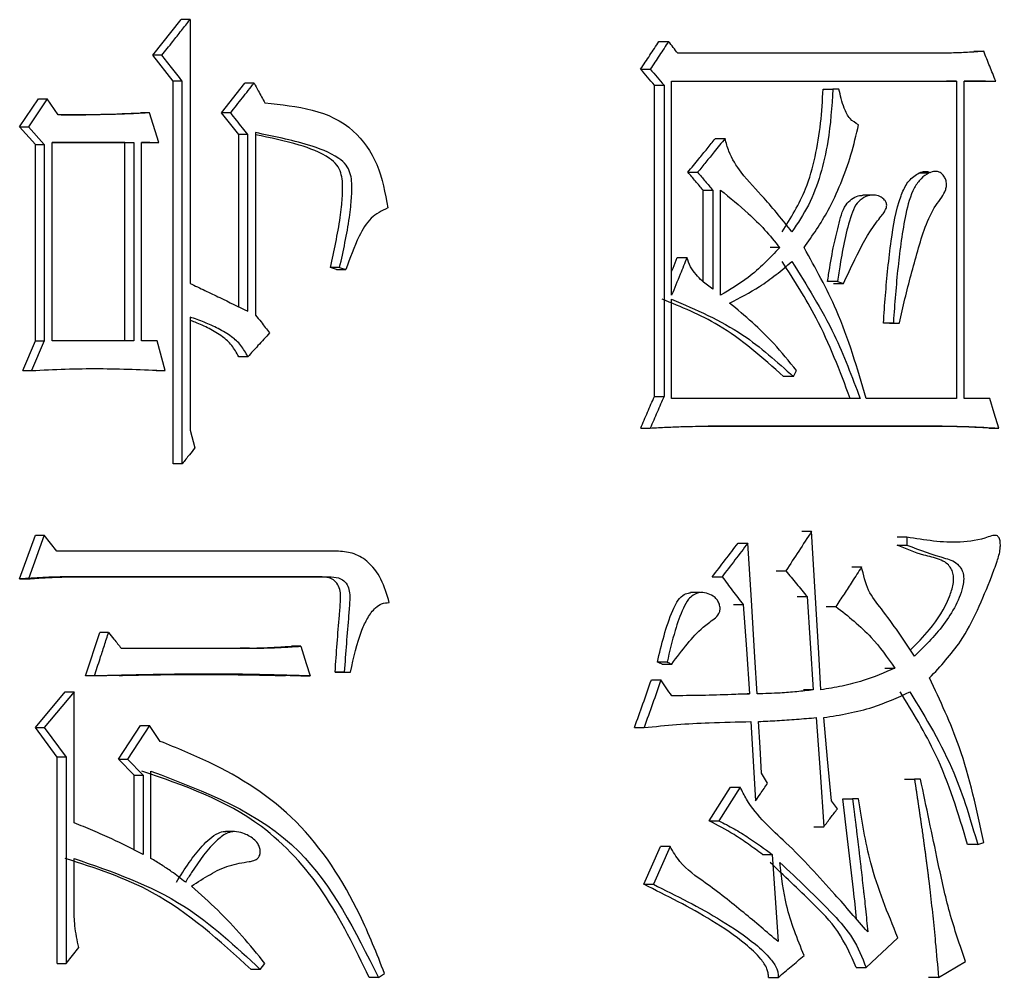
# Model space of a CAD drawing. Header units: millimetres. Extents: x 2451 to 4400, y 944 to 2322.
# Drawn here: x 3308.23 to 3313.58, y 1149.15 to 1154.37 of the extents above; entities that cross this region are included whole.
import ezdxf

# ---------------------------------------------------------------- set-up
doc = ezdxf.new("R2010")
doc.units = ezdxf.units.MM

msp = doc.modelspace()

# ---------------------------------------------------------------- linework, layer by layer
at = {"color": 7, "linetype": 'Continuous', "lineweight": 25}
for p, q in [((3308.9549, 1154.1769), (3309.1082, 1154.3716)), ((3309.1574, 1154.3716), (3309.1082, 1154.3716)), ((3309.1574, 1154.3716), (3309.1574, 1152.9329)), ((3311.7146, 1154.2527), (3311.7672, 1154.2527)), ((3309.0038, 1154.1769), (3308.9549, 1154.1769)), ((3309.0657, 1154.0363), (3308.9549, 1154.1769)), ((3313.1903, 1154.1878), (3311.8171, 1154.1878)), ((3313.4309, 1154.1986), (3313.4856, 1154.1986)), ((3311.6147, 1154.1012), (3311.6672, 1154.1012)), ((3309.1148, 1154.0363), (3309.0657, 1154.0363)), ((3309.0657, 1151.9486), (3309.0657, 1154.0363)), ((3309.1148, 1151.9486), (3309.1148, 1154.0363)), ((3309.3294, 1153.8632), (3309.4569, 1154.0255)), ((3309.5065, 1154.0255), (3309.4569, 1154.0255)), ((3311.6897, 1154.0147), (3311.7422, 1154.0147)), ((3311.6897, 1152.3164), (3311.6897, 1154.0147)), ((3311.7422, 1154.0147), (3311.7422, 1152.3164)), ((3311.7838, 1154.0363), (3313.338, 1154.0363)), ((3311.7838, 1152.8681), (3311.7838, 1154.0363)), ((3313.338, 1154.0363), (3313.2835, 1154.0363)), ((3313.338, 1154.0363), (3313.338, 1152.3056)), ((3313.379, 1154.0363), (3313.5511, 1154.0363)), ((3313.379, 1152.3056), (3313.379, 1154.0363)), ((3313.4962, 1154.0363), (3313.379, 1154.0363)), ((3313.4963, 1154.0363), (3313.5511, 1154.0363)), ((3312.6094, 1153.9931), (3312.663, 1153.9931)), ((3312.6961, 1153.9931), (3312.663, 1153.9931)), ((3308.2279, 1153.7875), (3308.3308, 1153.9389)), ((3308.3789, 1153.9389), (3308.2759, 1153.7875)), ((3308.3308, 1153.9389), (3308.3789, 1153.9389)), ((3308.439, 1153.8524), (3308.3789, 1153.9389)), ((3308.9355, 1153.8632), (3308.8866, 1153.8632)), ((3308.9867, 1153.701), (3308.9355, 1153.8632)), ((3309.3789, 1153.8632), (3309.3294, 1153.8632)), ((3309.4229, 1153.7442), (3309.3294, 1153.8632)), ((3308.2279, 1153.7875), (3308.2759, 1153.7875)), ((3308.3137, 1153.6901), (3308.2279, 1153.7875)), ((3308.2759, 1153.7875), (3308.3618, 1153.6901)), ((3309.4725, 1153.7442), (3309.4229, 1153.7442)), ((3309.4229, 1152.8053), (3309.4229, 1153.7442)), ((3309.4725, 1152.7815), (3309.4725, 1153.7442)), ((3309.515, 1153.755), (3309.515, 1152.7599)), ((3308.3137, 1153.6901), (3308.3618, 1153.6901)), ((3308.3137, 1152.6192), (3308.3137, 1153.6901)), ((3308.3618, 1153.6901), (3308.3618, 1152.6192)), ((3308.4047, 1152.6192), (3308.4047, 1153.701)), ((3308.4047, 1153.701), (3308.85, 1153.701)), ((3308.8013, 1153.701), (3308.4047, 1153.701)), ((3308.8013, 1153.701), (3308.85, 1153.701)), ((3308.8013, 1152.6192), (3308.8013, 1153.701)), ((3308.85, 1153.701), (3308.85, 1152.6192)), ((3308.8928, 1152.6192), (3308.8928, 1153.701)), ((3308.8928, 1153.701), (3308.9867, 1153.701)), ((3308.9378, 1153.701), (3308.8928, 1153.701)), ((3308.9378, 1153.701), (3308.9867, 1153.701)), ((3312.0223, 1153.7229), (3312.0752, 1153.7229)), ((3311.8726, 1153.5387), (3311.9253, 1153.5387)), ((3313.1865, 1153.5339), (3313.1318, 1153.5339)), ((3311.9556, 1152.9421), (3311.9556, 1153.4414)), ((3312.0085, 1153.4414), (3312.0085, 1152.9005)), ((3312.05, 1152.8681), (3312.05, 1153.4414)), ((3312.8807, 1153.4146), (3312.8264, 1153.4146)), ((3309.9731, 1153.0195), (3309.9229, 1153.0195)), ((3309.9567, 1153.0087), (3309.9229, 1153.0195)), ((3309.9567, 1153.0087), (3310.007, 1153.0087)), ((3309.9731, 1153.0195), (3310.007, 1153.0087)), ((3312.6877, 1152.9438), (3312.634, 1152.9438)), ((3312.6878, 1152.9438), (3312.7208, 1152.933)), ((3311.7838, 1152.3056), (3311.7838, 1152.8465)), ((3309.1574, 1152.749), (3309.1574, 1152.1325)), ((3312.9929, 1152.7166), (3312.9388, 1152.7166)), ((3312.9713, 1152.7166), (3313.0255, 1152.7166)), ((3312.9929, 1152.7166), (3313.0256, 1152.7166)), ((3308.2451, 1152.457), (3308.3137, 1152.6192)), ((3308.3618, 1152.6192), (3308.2931, 1152.457)), ((3308.3137, 1152.6192), (3308.3618, 1152.6192)), ((3308.85, 1152.6192), (3308.4047, 1152.6192)), ((3308.9782, 1152.6192), (3308.8928, 1152.6192)), ((3309.0209, 1152.457), (3308.9782, 1152.6192)), ((3309.4725, 1152.5327), (3309.4229, 1152.5327)), ((3308.2451, 1152.457), (3308.2931, 1152.457)), ((3308.9719, 1152.457), (3309.0209, 1152.457)), ((3312.4481, 1152.4245), (3312.4646, 1152.457)), ((3312.4481, 1152.4245), (3312.3946, 1152.4245)), ((3311.6897, 1152.3164), (3311.7422, 1152.3164)), ((3312.8115, 1152.3056), (3311.7838, 1152.3056)), ((3313.338, 1152.3056), (3312.8445, 1152.3056)), ((3313.5183, 1152.3056), (3313.379, 1152.3056)), ((3311.6148, 1152.1433), (3311.6672, 1152.1433)), ((3311.9835, 1152.1541), (3313.2313, 1152.1541)), ((3313.1769, 1152.1541), (3311.9835, 1152.1541)), ((3313.1769, 1152.1541), (3313.2313, 1152.1541)), ((3313.5127, 1152.1433), (3313.5675, 1152.1433)), ((3309.1574, 1152.1325), (3309.183, 1152.0351)), ((3309.1148, 1151.9486), (3309.0657, 1151.9486)), ((3308.2279, 1151.3211), (3308.3137, 1151.5591)), ((3308.3618, 1151.5591), (3308.2759, 1151.3212)), ((3308.3137, 1151.5591), (3308.3618, 1151.5591)), ((3308.4304, 1151.4726), (3308.3618, 1151.5591)), ((3312.4938, 1151.5808), (3312.5473, 1151.5808)), ((3313.0669, 1151.5483), (3313.0128, 1151.5483)), ((3313.0669, 1151.5483), (3313.0669, 1151.5052)), ((3312.1464, 1151.5159), (3312.1995, 1151.5159)), ((3313.0127, 1151.5054), (3313.0669, 1151.5054)), ((3309.9562, 1151.4726), (3308.4304, 1151.4726)), ((3312.766, 1151.3862), (3312.8199, 1151.3862)), ((3308.639, 1151.332), (3308.6875, 1151.332)), ((3309.8637, 1151.332), (3308.639, 1151.332)), ((3308.6875, 1151.332), (3309.9139, 1151.332)), ((3309.8637, 1151.332), (3309.9139, 1151.332)), ((3312.0054, 1151.332), (3312.0584, 1151.332)), ((3312.3533, 1151.3644), (3312.4067, 1151.3645)), ((3308.2279, 1151.3211), (3308.2759, 1151.3212)), ((3311.9399, 1151.2457), (3311.8868, 1151.2457)), ((3312.469, 1151.2238), (3312.5225, 1151.2238)), ((3312.1215, 1151.1806), (3312.1746, 1151.1806)), ((3312.6258, 1151.1697), (3312.6795, 1151.1697)), ((3308.5877, 1150.7911), (3308.6646, 1151.0291)), ((3308.7132, 1151.0291), (3308.6646, 1151.0291)), ((3308.7816, 1150.9425), (3309.481, 1150.9426)), ((3309.481, 1150.9426), (3309.4314, 1150.9426)), ((3309.7613, 1150.9534), (3309.7113, 1150.9534)), ((3311.7588, 1150.8669), (3311.7063, 1150.8669)), ((3311.7313, 1150.856), (3311.7839, 1150.856)), ((3309.9986, 1150.8127), (3309.9483, 1150.8127)), ((3309.9821, 1150.8127), (3310.0324, 1150.8127)), ((3309.9986, 1150.8127), (3310.0324, 1150.8127)), ((3312.947, 1150.8344), (3313.0011, 1150.8344)), ((3308.6362, 1150.7911), (3308.5877, 1150.7911)), ((3309.7621, 1150.7911), (3309.8121, 1150.7911)), ((3311.673, 1150.7695), (3311.7255, 1150.7695)), ((3308.3137, 1150.5099), (3308.4764, 1150.7046)), ((3308.5248, 1150.7046), (3308.3618, 1150.5099)), ((3308.4764, 1150.7046), (3308.5248, 1150.7046)), ((3308.5248, 1149.9906), (3308.5248, 1150.7046)), ((3312.1547, 1150.6938), (3312.2078, 1150.6938)), ((3312.5556, 1150.7154), (3312.5021, 1150.7154)), ((3308.3137, 1150.5099), (3308.3618, 1150.5099)), ((3308.4336, 1150.3476), (3308.3137, 1150.5099)), ((3308.3618, 1150.5099), (3308.4819, 1150.3476)), ((3308.7672, 1150.3368), (3308.8867, 1150.5207)), ((3308.9355, 1150.5207), (3308.8159, 1150.3368)), ((3308.8867, 1150.5207), (3308.9355, 1150.5207)), ((3311.5814, 1150.5099), (3311.6338, 1150.5099)), ((3308.4819, 1150.3476), (3308.4336, 1150.3476)), ((3308.4336, 1149.2226), (3308.4336, 1150.3476)), ((3308.4819, 1150.3476), (3308.4819, 1149.2226)), ((3308.7672, 1150.3368), (3308.8159, 1150.3368)), ((3308.8525, 1150.2502), (3308.7672, 1150.3368)), ((3308.8159, 1150.3368), (3308.9013, 1150.2502)), ((3308.9441, 1149.7959), (3308.9441, 1150.2719)), ((3308.8525, 1149.8417), (3308.8525, 1150.2502)), ((3308.9013, 1150.2502), (3308.9013, 1149.8175)), ((3313.0538, 1150.2286), (3313.1081, 1150.2286)), ((3313.1409, 1150.2286), (3313.1081, 1150.2286)), ((3311.9888, 1150.0015), (3312.1047, 1150.1849)), ((3312.1577, 1150.1849), (3312.0417, 1150.0015)), ((3312.1047, 1150.1849), (3312.1577, 1150.1849)), ((3312.6878, 1150.0664), (3312.6548, 1150.1096)), ((3312.7166, 1150.1205), (3312.7704, 1150.1205)), ((3312.8034, 1150.1205), (3312.7704, 1150.1205)), ((3311.9888, 1150.0015), (3312.0417, 1150.0015)), ((3309.3997, 1149.942), (3309.3507, 1149.942)), ((3309.4005, 1149.942), (3309.3997, 1149.942)), ((3312.5599, 1149.969), (3312.6135, 1149.969)), ((3311.6314, 1149.6553), (3311.7228, 1149.8604)), ((3311.7753, 1149.8604), (3311.6839, 1149.6553)), ((3311.7753, 1149.8604), (3311.7228, 1149.8604)), ((3313.4527, 1149.8716), (3313.398, 1149.8716)), ((3313.4527, 1149.8716), (3313.4855, 1149.8825)), ((3308.5248, 1149.5255), (3308.5248, 1149.7958)), ((3312.2789, 1149.8176), (3312.3322, 1149.8176)), ((3312.3322, 1149.8176), (3312.3653, 1149.3418)), ((3311.6314, 1149.6553), (3311.6839, 1149.6553)), ((3312.8446, 1149.201), (3313.0176, 1149.3633)), ((3308.4819, 1149.2226), (3308.5505, 1149.3091)), ((3308.4336, 1149.2226), (3308.4819, 1149.2226)), ((3309.5405, 1149.1901), (3309.566, 1149.2226)), ((3313.2395, 1149.1469), (3313.3866, 1149.2331)), ((3309.5405, 1149.1901), (3309.4908, 1149.1901)), ((3310.1846, 1149.1469), (3310.1341, 1149.1469)), ((3310.1846, 1149.1469), (3310.2184, 1149.1685)), ((3312.312, 1149.1469), (3312.3653, 1149.1469)), ((3313.2395, 1149.1469), (3313.1851, 1149.1469))]:
    msp.add_line(p, q, dxfattribs=at)
at = {"color": 7, "linetype": 'Continuous', "lineweight": 25, "flags": 128}
for points in [[(3313.1903, 1154.1878), (3313.163, 1154.1878), (3313.1359, 1154.1878)], [(3311.9556, 1153.4414), (3311.9821, 1153.4414), (3312.0085, 1153.4414)], [(3312.3735, 1153.1277), (3312.3589, 1153.1277), (3312.3442, 1153.1277), (3312.3202, 1153.1277)], [(3311.7838, 1152.998), (3311.7913, 1153.0164), (3311.8144, 1153.0736)], [(3311.8144, 1153.0736), (3311.8408, 1153.0736), (3311.8671, 1153.0736)], [(3312.667, 1152.933), (3312.6892, 1152.933), (3312.705, 1152.933), (3312.7208, 1152.933)], [(3313.5675, 1152.1433), (3313.5429, 1152.2244), (3313.5183, 1152.3056)], [(3312.5969, 1150.7154), (3312.5855, 1150.915), (3312.5664, 1151.2479), (3312.5473, 1151.5808)], [(3312.2493, 1150.6938), (3312.2372, 1150.8933), (3312.2183, 1151.2046), (3312.1995, 1151.5159)], [(3312.5225, 1151.2238), (3312.5391, 1150.9696), (3312.5556, 1150.7154)], [(3312.1746, 1151.1806), (3312.1912, 1150.9372), (3312.2078, 1150.6938)], [(3309.7613, 1150.9534), (3309.776, 1150.9064), (3309.7908, 1150.8593), (3309.8121, 1150.7911)], [(3312.2161, 1150.5423), (3312.2285, 1150.326), (3312.241, 1150.1096)], [(3312.2741, 1150.2611), (3312.2658, 1150.4017), (3312.2576, 1150.5423)], [(3312.5722, 1150.564), (3312.5928, 1150.2665), (3312.6135, 1149.969)], [(3312.6548, 1150.1096), (3312.6341, 1150.3368), (3312.6135, 1150.564)], [(3312.3073, 1150.207), (3312.2907, 1150.234), (3312.2741, 1150.2611)], [(3308.8525, 1150.2502), (3308.8769, 1150.2502), (3308.9013, 1150.2502)], [(3312.7907, 1149.201), (3312.8043, 1149.201), (3312.8179, 1149.201), (3312.8446, 1149.201)]]:
    msp.add_lwpolyline(points, dxfattribs=at)
at = {"color": 7, "linetype": 'Continuous', "lineweight": 25}
for points, knots in [([(3309.0038, 1154.1769), (3309.0235, 1154.2019), (3309.059, 1154.2468), (3309.1102, 1154.3117), (3309.1417, 1154.3517), (3309.1574, 1154.3716)], [0, 0, 0, 0, 0.384573, 0.692287, 1, 1, 1, 1]), ([(3311.6147, 1154.1012), (3311.6314, 1154.1265), (3311.6647, 1154.1769), (3311.698, 1154.2274), (3311.7146, 1154.2527)], [0, 0, 0, 0, 0.5, 1, 1, 1, 1]), ([(3311.7672, 1154.2527), (3311.7505, 1154.2274), (3311.7172, 1154.1769), (3311.6838, 1154.1265), (3311.6672, 1154.1012)], [0, 0, 0, 0, 0.499999, 1, 1, 1, 1]), ([(3311.8171, 1154.1878), (3311.8088, 1154.1986), (3311.7922, 1154.2202), (3311.7755, 1154.2418), (3311.7672, 1154.2527)], [0, 0, 0, 0, 0.499999, 1, 1, 1, 1]), ([(3309.1148, 1154.0363), (3309.1049, 1154.0488), (3309.0852, 1154.0737), (3309.0483, 1154.1206), (3309.0211, 1154.155), (3309.0038, 1154.1769)], [0, 0, 0, 0, 0.2662451, 0.5324905, 1, 1, 1, 1]), ([(3313.4856, 1154.1986), (3313.4564, 1154.1964), (3313.398, 1154.1921), (3313.2996, 1154.1887), (3313.2303, 1154.1881), (3313.1903, 1154.1878)], [0, 0, 0, 0, 0.297192, 0.594407, 1, 1, 1, 1]), ([(3313.5511, 1154.0363), (3313.5402, 1154.0634), (3313.5183, 1154.1175), (3313.4965, 1154.1715), (3313.4856, 1154.1986)], [0, 0, 0, 0, 0.499999, 1, 1, 1, 1]), ([(3311.6897, 1154.0147), (3311.6772, 1154.0291), (3311.6522, 1154.058), (3311.6272, 1154.0868), (3311.6147, 1154.1012)], [0, 0, 0, 0, 0.5, 1, 1, 1, 1]), ([(3311.6672, 1154.1012), (3311.6797, 1154.0868), (3311.7047, 1154.058), (3311.7297, 1154.0291), (3311.7422, 1154.0147)], [0, 0, 0, 0, 0.499996, 1, 1, 1, 1]), ([(3309.3789, 1153.8632), (3309.4002, 1153.8903), (3309.4427, 1153.9444), (3309.4852, 1153.9984), (3309.5065, 1154.0255)], [0, 0, 0, 0, 0.499999, 1, 1, 1, 1]), ([(3309.5065, 1154.0255), (3309.5142, 1154.0114), (3309.528, 1153.9863), (3309.5478, 1153.9503), (3309.5599, 1153.9283), (3309.566, 1153.9173)], [0, 0, 0, 0, 0.39043, 0.695215, 1, 1, 1, 1]), ([(3312.3863, 1153.2141), (3312.4334, 1153.2897), (3312.5117, 1153.4152), (3312.5686, 1153.6235), (3312.5997, 1153.8062), (3312.6061, 1153.9307), (3312.6093, 1153.9931)], [0, 0, 0, 0, 0.3334234, 0.554109, 0.7766599, 1, 1, 1, 1]), ([(3312.663, 1153.9931), (3312.6569, 1153.8968), (3312.6469, 1153.7385), (3312.5977, 1153.5263), (3312.5355, 1153.3567), (3312.4714, 1153.2614), (3312.4397, 1153.2141)], [0, 0, 0, 0, 0.3443941, 0.5659658, 0.7849961, 1, 1, 1, 1]), ([(3312.8033, 1153.7984), (3312.7866, 1153.808), (3312.7522, 1153.8278), (3312.7169, 1153.9008), (3312.704, 1153.9579), (3312.6961, 1153.9931)], [0, 0, 0, 0, 0.267237, 0.548075, 1, 1, 1, 1]), ([(3309.566, 1153.9173), (3309.7419, 1153.8992), (3309.9897, 1153.8737), (3310.1936, 1153.5844), (3310.2212, 1153.4254), (3310.2353, 1153.344)], [0, 0, 0, 0, 0.544628, 0.767125, 1, 1, 1, 1]), ([(3308.9355, 1153.8632), (3308.9314, 1153.863), (3308.9232, 1153.8626), (3308.911, 1153.8619), (3308.8987, 1153.8612), (3308.8865, 1153.8606), (3308.8742, 1153.8599), (3308.862, 1153.8593), (3308.8518, 1153.8588), (3308.8415, 1153.8583), (3308.8313, 1153.8578), (3308.8191, 1153.8573), (3308.8027, 1153.8566), (3308.7863, 1153.856), (3308.77, 1153.8554), (3308.7577, 1153.855), (3308.7413, 1153.8545), (3308.725, 1153.8541), (3308.7086, 1153.8538), (3308.6963, 1153.8535), (3308.6799, 1153.8532), (3308.6635, 1153.853), (3308.6471, 1153.8528), (3308.6307, 1153.8526), (3308.6144, 1153.8525), (3308.598, 1153.8524), (3308.5857, 1153.8523), (3308.5734, 1153.8523), (3308.5611, 1153.8523), (3308.5508, 1153.8522), (3308.5426, 1153.8522), (3308.5344, 1153.8522), (3308.5262, 1153.8522), (3308.518, 1153.8522), (3308.5118, 1153.8522), (3308.5057, 1153.8522), (3308.4975, 1153.8523), (3308.4893, 1153.8523), (3308.4811, 1153.8523), (3308.4729, 1153.8523), (3308.4647, 1153.8523), (3308.4565, 1153.8524), (3308.4486, 1153.8524), (3308.4428, 1153.8524), (3308.439, 1153.8524)], [0, 0, 0, 0, 0.024742, 0.049483, 0.074225, 0.098967, 0.123709, 0.14845, 0.173192, 0.185563, 0.210305, 0.235047, 0.259788, 0.309272, 0.334014, 0.358756, 0.383497, 0.432981, 0.457723, 0.482464, 0.507206, 0.55669, 0.581431, 0.606173, 0.655657, 0.680399, 0.70514, 0.729882, 0.754624, 0.779366, 0.791736, 0.804107, 0.828849, 0.84122, 0.853591, 0.865962, 0.878333, 0.903074, 0.915445, 0.927816, 0.952558, 0.964929, 0.9773, 1, 1, 1, 1]), ([(3308.4554, 1153.8524), (3308.4667, 1153.8523), (3308.5443, 1153.8522), (3308.6882, 1153.8538), (3308.8205, 1153.8601), (3308.8866, 1153.8632)], [0, 0, 0, 0, 0.078385, 0.539066, 1, 1, 1, 1]), ([(3309.4725, 1153.7442), (3309.4627, 1153.7567), (3309.4422, 1153.7828), (3309.411, 1153.8225), (3309.3896, 1153.8496), (3309.3789, 1153.8632)], [0, 0, 0, 0, 0.314653, 0.657326, 1, 1, 1, 1]), ([(3312.5059, 1153.1276), (3312.5519, 1153.1937), (3312.6281, 1153.3032), (3312.7081, 1153.4778), (3312.7647, 1153.6339), (3312.7904, 1153.7434), (3312.8033, 1153.7984)], [0, 0, 0, 0, 0.334937, 0.554746, 0.776585, 1, 1, 1, 1]), ([(3309.9731, 1153.0195), (3309.9931, 1153.11), (3310.0173, 1153.2195), (3310.0351, 1153.362), (3310.0414, 1153.443), (3310.0383, 1153.5233), (3310.0092, 1153.5833), (3309.9337, 1153.6434), (3309.7661, 1153.7036), (3309.6113, 1153.7353), (3309.515, 1153.755)], [0, 0, 0, 0, 0.23813, 0.287988, 0.366961, 0.446683, 0.487555, 0.537237, 0.712015, 1, 1, 1, 1]), ([(3309.9229, 1153.0195), (3309.9429, 1153.11), (3309.967, 1153.2195), (3309.9849, 1153.3621), (3309.9911, 1153.4431), (3309.988, 1153.5233), (3309.9589, 1153.5833), (3309.8834, 1153.6434), (3309.7324, 1153.6983), (3309.5945, 1153.7269), (3309.515, 1153.7433)], [0, 0, 0, 0, 0.250743, 0.303279, 0.38642, 0.470348, 0.513402, 0.565729, 0.749743, 1, 1, 1, 1]), ([(3311.8726, 1153.5387), (3311.8924, 1153.563), (3311.9272, 1153.6059), (3311.977, 1153.6672), (3312.0071, 1153.7043), (3312.0221, 1153.7228)], [0, 0, 0, 0, 0.396447, 0.698224, 1, 1, 1, 1]), ([(3312.0751, 1153.7228), (3312.0553, 1153.6985), (3312.0205, 1153.6556), (3311.9706, 1153.5943), (3311.9404, 1153.5572), (3311.9253, 1153.5387)], [0, 0, 0, 0, 0.3962, 0.6981, 1, 1, 1, 1]), ([(3312.4397, 1153.2141), (3312.3899, 1153.2765), (3312.3007, 1153.3883), (3312.1725, 1153.5183), (3312.0991, 1153.6309), (3312.0814, 1153.6991), (3312.0752, 1153.7227)], [0, 0, 0, 0, 0.381447, 0.683524, 0.890528, 1, 1, 1, 1]), ([(3311.9556, 1153.4414), (3311.9418, 1153.4576), (3311.9141, 1153.49), (3311.8864, 1153.5225), (3311.8726, 1153.5387)], [0, 0, 0, 0, 0.499999, 1, 1, 1, 1]), ([(3311.9253, 1153.5387), (3311.9392, 1153.5225), (3311.9669, 1153.49), (3311.9946, 1153.4576), (3312.0085, 1153.4414)], [0, 0, 0, 0, 0.499998, 1, 1, 1, 1]), ([(3312.9388, 1152.7166), (3312.9422, 1152.7665), (3312.9526, 1152.9163), (3312.976, 1153.149), (3313.0109, 1153.357), (3313.0635, 1153.4805), (3313.1081, 1153.523), (3313.1471, 1153.5419), (3313.1728, 1153.5443), (3313.1879, 1153.5415), (3313.1936, 1153.5369), (3313.194, 1153.5366)], [0, 0, 0, 0, 0.1574476, 0.4724782, 0.7377528, 0.8191348, 0.9015133, 0.9454183, 0.9744247, 0.9981427, 1, 1, 1, 1]), ([(3313.0255, 1152.7167), (3313.0355, 1152.7608), (3313.0654, 1152.8932), (3313.1244, 1153.1084), (3313.1828, 1153.3055), (3313.2553, 1153.3992), (3313.2771, 1153.4355), (3313.2841, 1153.4677), (3313.2814, 1153.492), (3313.2724, 1153.5142), (3313.2578, 1153.532), (3313.2391, 1153.5426), (3313.2151, 1153.5447), (3313.1815, 1153.5343), (3313.1414, 1153.5058), (3313.0898, 1153.4329), (3313.0477, 1153.2658), (3313.0155, 1153.0201), (3312.9995, 1152.8204), (3312.993, 1152.7183), (3312.9929, 1152.7166)], [0, 0, 0, 0, 0.07376, 0.221291, 0.369161, 0.400761, 0.427212, 0.440277, 0.453391, 0.466052, 0.479506, 0.492813, 0.505075, 0.525102, 0.558597, 0.593335, 0.676611, 0.83455, 0.997228, 1, 1, 1, 1]), ([(3312.05, 1153.4414), (3312.1014, 1153.4002), (3312.1849, 1153.3332), (3312.2925, 1153.2272), (3312.3465, 1153.161), (3312.3735, 1153.1277)], [0, 0, 0, 0, 0.443463, 0.720804, 1, 1, 1, 1]), ([(3312.634, 1152.9438), (3312.636, 1152.956), (3312.6459, 1153.0168), (3312.6622, 1153.1191), (3312.6926, 1153.2454), (3312.7165, 1153.3451), (3312.7637, 1153.3942), (3312.7964, 1153.4116), (3312.8181, 1153.4126), (3312.8265, 1153.4131)], [0, 0, 0, 0, 0.066436, 0.332221, 0.554773, 0.778299, 0.862629, 0.946565, 1, 1, 1, 1]), ([(3312.7208, 1152.933), (3312.7412, 1152.9762), (3312.7955, 1153.0916), (3312.8606, 1153.2174), (3312.9223, 1153.2936), (3312.9406, 1153.3174), (3312.9518, 1153.3362), (3312.9567, 1153.3527), (3312.9568, 1153.3643), (3312.953, 1153.3763), (3312.9433, 1153.3906), (3312.924, 1153.4057), (3312.8959, 1153.4158), (3312.8594, 1153.4139), (3312.8209, 1153.3975), (3312.7839, 1153.3606), (3312.7382, 1153.2384), (3312.7121, 1153.0966), (3312.6926, 1152.9742), (3312.6877, 1152.9438)], [0, 0, 0, 0, 0.125302, 0.334347, 0.369116, 0.392006, 0.415961, 0.426676, 0.435655, 0.44463, 0.458341, 0.481396, 0.513091, 0.54477, 0.589295, 0.633614, 0.685428, 0.92175, 1, 1, 1, 1]), ([(3310.2353, 1153.344), (3310.2033, 1153.3284), (3310.1375, 1153.2963), (3310.0646, 1153.1689), (3310.029, 1153.0698), (3310.007, 1153.0087)], [0, 0, 0, 0, 0.267599, 0.548584, 1, 1, 1, 1]), ([(3312.3735, 1153.1277), (3312.3179, 1153.0701), (3312.219, 1152.9678), (3312.1014, 1152.8984), (3312.05, 1152.8681)], [0, 0, 0, 0, 0.563044, 1, 1, 1, 1]), ([(3312.8445, 1152.3055), (3312.7965, 1152.4691), (3312.7114, 1152.7596), (3312.5683, 1153.0157), (3312.5059, 1153.1276)], [0, 0, 0, 0, 0.563329, 1, 1, 1, 1]), ([(3311.8671, 1153.0736), (3311.8548, 1153.0432), (3311.8348, 1152.9937), (3311.807, 1152.9252), (3311.7916, 1152.8871), (3311.7838, 1152.8681)], [0, 0, 0, 0, 0.443636, 0.721817, 1, 1, 1, 1]), ([(3312.0085, 1152.9005), (3311.9887, 1152.9148), (3311.9559, 1152.9386), (3311.9162, 1152.9813), (3311.8843, 1153.0218), (3311.8729, 1153.0562), (3311.8671, 1153.0736)], [0, 0, 0, 0, 0.333513, 0.552424, 0.773916, 1, 1, 1, 1]), ([(3312.0999, 1152.8248), (3312.155, 1152.8532), (3312.2425, 1152.8984), (3312.3536, 1152.9797), (3312.411, 1153.0278), (3312.4398, 1153.0519)], [0, 0, 0, 0, 0.459963, 0.729487, 1, 1, 1, 1]), ([(3312.7576, 1152.3056), (3312.7009, 1152.455), (3312.6002, 1152.7201), (3312.4513, 1152.9511), (3312.3863, 1153.0519)], [0, 0, 0, 0, 0.563635, 1, 1, 1, 1]), ([(3312.4398, 1153.0519), (3312.5211, 1152.922), (3312.6674, 1152.6884), (3312.7672, 1152.4232), (3312.8115, 1152.3056)], [0, 0, 0, 0, 0.5563759, 1, 1, 1, 1]), ([(3309.1574, 1152.9329), (3309.1844, 1152.92), (3309.2385, 1152.894), (3309.3436, 1152.8435), (3309.4215, 1152.806), (3309.4725, 1152.7815)], [0, 0, 0, 0, 0.257226, 0.514452, 1, 1, 1, 1]), ([(3312.3946, 1152.4245), (3312.28, 1152.5264), (3312.077, 1152.707), (3311.8361, 1152.8042), (3311.7313, 1152.8465)], [0, 0, 0, 0, 0.564694, 1, 1, 1, 1]), ([(3311.7838, 1152.8465), (3311.9169, 1152.7894), (3312.1565, 1152.6866), (3312.3583, 1152.5052), (3312.4481, 1152.4245)], [0, 0, 0, 0, 0.555128, 1, 1, 1, 1]), ([(3312.4646, 1152.457), (3312.4241, 1152.5071), (3312.3487, 1152.6005), (3312.2249, 1152.7213), (3312.1416, 1152.7902), (3312.0999, 1152.8248)], [0, 0, 0, 0, 0.3660862, 0.682145, 1, 1, 1, 1]), ([(3309.4724, 1152.5327), (3309.4606, 1152.5543), (3309.4372, 1152.5971), (3309.3799, 1152.6477), (3309.3117, 1152.687), (3309.2354, 1152.7215), (3309.1834, 1152.7399), (3309.1574, 1152.749)], [0, 0, 0, 0, 0.176065, 0.348002, 0.566634, 0.783694, 1, 1, 1, 1]), ([(3309.4229, 1152.5327), (3309.4111, 1152.5543), (3309.3877, 1152.5971), (3309.3305, 1152.6477), (3309.2623, 1152.6868), (3309.2023, 1152.7147), (3309.1669, 1152.7275), (3309.1574, 1152.7309)], [0, 0, 0, 0, 0.204151, 0.403447, 0.656808, 0.908321, 1, 1, 1, 1]), ([(3309.515, 1152.7599), (3309.5248, 1152.7474), (3309.5424, 1152.7249), (3309.5679, 1152.6925), (3309.5836, 1152.6725), (3309.5915, 1152.6625)], [0, 0, 0, 0, 0.384577, 0.692287, 1, 1, 1, 1]), ([(3309.5915, 1152.6625), (3309.5809, 1152.6509), (3309.5597, 1152.6278), (3309.52, 1152.5845), (3309.4909, 1152.5528), (3309.4725, 1152.5327)], [0, 0, 0, 0, 0.267463, 0.534927, 1, 1, 1, 1]), ([(3308.2931, 1152.457), (3308.3544, 1152.46), (3308.4769, 1152.4661), (3308.7199, 1152.4701), (3308.9009, 1152.4622), (3309.0209, 1152.457)], [0, 0, 0, 0, 0.2520851, 0.5041975, 1, 1, 1, 1]), ([(3311.6148, 1152.1433), (3311.6272, 1152.1721), (3311.6522, 1152.2298), (3311.6772, 1152.2875), (3311.6897, 1152.3164)], [0, 0, 0, 0, 0.499998, 1, 1, 1, 1]), ([(3311.7422, 1152.3164), (3311.7297, 1152.2875), (3311.7047, 1152.2298), (3311.6797, 1152.1721), (3311.6672, 1152.1433)], [0, 0, 0, 0, 0.499999, 1, 1, 1, 1]), ([(3311.6672, 1152.1433), (3311.6969, 1152.145), (3311.7563, 1152.1485), (3311.8618, 1152.1525), (3311.9375, 1152.1535), (3311.9835, 1152.1541)], [0, 0, 0, 0, 0.281466, 0.562942, 1, 1, 1, 1]), ([(3313.5126, 1152.1433), (3313.4839, 1152.1449), (3313.4265, 1152.1482), (3313.3146, 1152.1528), (3313.2313, 1152.1536), (3313.1769, 1152.1541)], [0, 0, 0, 0, 0.256951, 0.513908, 1, 1, 1, 1]), ([(3313.2313, 1152.1541), (3313.2601, 1152.1539), (3313.3177, 1152.1535), (3313.4299, 1152.1509), (3313.513, 1152.1463), (3313.5675, 1152.1433)], [0, 0, 0, 0, 0.256617, 0.51324, 1, 1, 1, 1]), ([(3309.183, 1152.0351), (3309.1732, 1152.0227), (3309.157, 1152.0021), (3309.1343, 1151.9733), (3309.1213, 1151.9568), (3309.1148, 1151.9486)], [0, 0, 0, 0, 0.42836, 0.71418, 1, 1, 1, 1]), ([(3312.5473, 1151.5808), (3312.5239, 1151.5447), (3312.4771, 1151.4726), (3312.4301, 1151.4005), (3312.4067, 1151.3645)], [0, 0, 0, 0, 0.5, 1, 1, 1, 1]), ([(3313.1902, 1150.7803), (3313.2496, 1150.8439), (3313.3937, 1150.9984), (3313.4911, 1151.2382), (3313.557, 1151.4093), (3313.5749, 1151.4685), (3313.5769, 1151.5085), (3313.5753, 1151.5293), (3313.57, 1151.5446), (3313.5641, 1151.553), (3313.5552, 1151.5578), (3313.5368, 1151.5593), (3313.472, 1151.5343), (3313.3122, 1151.5081), (3313.1637, 1151.5325), (3313.0669, 1151.5483)], [0, 0, 0, 0, 0.18643, 0.452553, 0.51374, 0.559549, 0.574941, 0.592678, 0.599953, 0.607307, 0.613653, 0.622621, 0.650043, 0.772099, 1, 1, 1, 1]), ([(3312.0054, 1151.332), (3312.0289, 1151.3626), (3312.0759, 1151.4239), (3312.1229, 1151.4852), (3312.1464, 1151.5159)], [0, 0, 0, 0, 0.5, 1, 1, 1, 1]), ([(3312.1995, 1151.5159), (3312.176, 1151.4852), (3312.129, 1151.4239), (3312.0819, 1151.3626), (3312.0584, 1151.332)], [0, 0, 0, 0, 0.5, 1, 1, 1, 1]), ([(3313.0848, 1150.9325), (3313.1211, 1150.9687), (3313.2047, 1151.0522), (3313.2846, 1151.1774), (3313.3183, 1151.2804), (3313.3233, 1151.327), (3313.3172, 1151.3594), (3313.3029, 1151.3863), (3313.2789, 1151.4116), (3313.2298, 1151.4342), (3313.1371, 1151.4526), (3313.0613, 1151.4847), (3313.0128, 1151.5053)], [0, 0, 0, 0, 0.182177, 0.420043, 0.497442, 0.536964, 0.569768, 0.602515, 0.638391, 0.691417, 0.802387, 1, 1, 1, 1]), ([(3313.067, 1151.5053), (3313.1366, 1151.4788), (3313.219, 1151.4474), (3313.3172, 1151.422), (3313.349, 1151.3979), (3313.3695, 1151.3664), (3313.3784, 1151.3301), (3313.3709, 1151.2632), (3313.3184, 1151.1322), (3313.2186, 1151.0069), (3313.1347, 1150.9253), (3313.108, 1150.8993)], [0, 0, 0, 0, 0.266852, 0.315952, 0.365722, 0.40082, 0.436128, 0.478331, 0.60435, 0.873952, 1, 1, 1, 1]), ([(3310.2438, 1151.1914), (3310.2311, 1151.2352), (3310.2062, 1151.3215), (3310.1327, 1151.4177), (3310.0434, 1151.4665), (3309.9851, 1151.4706), (3309.9562, 1151.4726)], [0, 0, 0, 0, 0.2921, 0.574018, 0.788471, 1, 1, 1, 1]), ([(3312.8199, 1151.3861), (3312.8026, 1151.3594), (3312.7705, 1151.31), (3312.7238, 1151.2379), (3312.6943, 1151.1924), (3312.6795, 1151.1697)], [0, 0, 0, 0, 0.36988, 0.68494, 1, 1, 1, 1]), ([(3313.108, 1150.8993), (3313.0502, 1150.9865), (3312.9695, 1151.108), (3312.8491, 1151.2545), (3312.8297, 1151.3419), (3312.8199, 1151.3861)], [0, 0, 0, 0, 0.557182, 0.776269, 1, 1, 1, 1]), ([(3308.639, 1151.332), (3308.5865, 1151.3325), (3308.4496, 1151.3338), (3308.3125, 1151.326), (3308.2279, 1151.3211)], [0, 0, 0, 0, 0.3832008, 1, 1, 1, 1]), ([(3308.2759, 1151.3212), (3308.2823, 1151.3216), (3308.2952, 1151.3226), (3308.3112, 1151.3238), (3308.324, 1151.3247), (3308.3368, 1151.3255), (3308.3497, 1151.3263), (3308.3625, 1151.3271), (3308.3753, 1151.3278), (3308.3881, 1151.3284), (3308.4009, 1151.329), (3308.4106, 1151.3294), (3308.4234, 1151.3298), (3308.4362, 1151.3303), (3308.4523, 1151.3307), (3308.4651, 1151.3311), (3308.4779, 1151.3313), (3308.4907, 1151.3316), (3308.5035, 1151.3318), (3308.5164, 1151.3319), (3308.526, 1151.332), (3308.5356, 1151.3321), (3308.5452, 1151.3322), (3308.5548, 1151.3323), (3308.5628, 1151.3323), (3308.5693, 1151.3323), (3308.5757, 1151.3323), (3308.5821, 1151.3323), (3308.5885, 1151.3323), (3308.5949, 1151.3323), (3308.6013, 1151.3323), (3308.6077, 1151.3323), (3308.6141, 1151.3323), (3308.6205, 1151.3323), (3308.6269, 1151.3323), (3308.6333, 1151.3322), (3308.6397, 1151.3322), (3308.6461, 1151.3322), (3308.6525, 1151.3322), (3308.6589, 1151.3321), (3308.6653, 1151.3321), (3308.6714, 1151.3321), (3308.6788, 1151.332), (3308.6846, 1151.332), (3308.6875, 1151.332)], [0, 0, 0, 0, 0.046719, 0.093437, 0.116797, 0.140156, 0.186875, 0.210234, 0.233594, 0.280313, 0.303672, 0.327031, 0.350391, 0.397109, 0.420469, 0.467188, 0.490547, 0.513906, 0.560625, 0.583984, 0.607344, 0.630703, 0.654062, 0.677422, 0.700781, 0.712461, 0.72414, 0.7475, 0.759179, 0.770859, 0.794218, 0.805898, 0.817578, 0.840937, 0.852617, 0.864296, 0.887656, 0.899335, 0.911015, 0.934374, 0.946054, 0.957734, 0.978867, 1, 1, 1, 1]), ([(3309.9483, 1150.8127), (3309.9556, 1150.9166), (3309.9648, 1151.0476), (3309.9792, 1151.2015), (3309.9779, 1151.2718), (3309.9474, 1151.3119), (3309.9105, 1151.3309), (3309.8817, 1151.3317), (3309.8637, 1151.3322)], [0, 0, 0, 0, 0.511728, 0.645948, 0.774639, 0.837433, 0.898476, 1, 1, 1, 1]), ([(3309.9139, 1151.3322), (3309.9319, 1151.3317), (3309.9607, 1151.3309), (3309.9976, 1151.3119), (3310.0282, 1151.2718), (3310.0295, 1151.2015), (3310.0151, 1151.0476), (3310.0059, 1150.9166), (3309.9986, 1150.8127)], [0, 0, 0, 0, 0.10163, 0.162723, 0.225538, 0.354202, 0.488391, 1, 1, 1, 1]), ([(3312.0584, 1151.332), (3312.0777, 1151.3068), (3312.1165, 1151.2563), (3312.1552, 1151.2058), (3312.1746, 1151.1806)], [0, 0, 0, 0, 0.499998, 1, 1, 1, 1]), ([(3312.4067, 1151.3645), (3312.426, 1151.341), (3312.4646, 1151.2941), (3312.5032, 1151.2473), (3312.5225, 1151.2238)], [0, 0, 0, 0, 0.499998, 1, 1, 1, 1]), ([(3311.7063, 1150.8669), (3311.7175, 1150.9149), (3311.7401, 1151.0112), (3311.7767, 1151.1202), (3311.8104, 1151.1961), (3311.8404, 1151.2289), (3311.8682, 1151.2443), (3311.8828, 1151.2443), (3311.8868, 1151.2443)], [0, 0, 0, 0, 0.328011, 0.656843, 0.771049, 0.887095, 0.969251, 1, 1, 1, 1]), ([(3311.7839, 1150.856), (3311.8119, 1150.8933), (3311.8654, 1150.9644), (3311.9419, 1151.0501), (3312.0053, 1151.0938), (3312.039, 1151.1229), (3312.0484, 1151.147), (3312.0485, 1151.1673), (3312.0425, 1151.1888), (3312.0299, 1151.2108), (3312.0071, 1151.2314), (3311.9732, 1151.2446), (3311.9348, 1151.2484), (3311.9007, 1151.2339), (3311.8699, 1151.2063), (3311.8361, 1151.1398), (3311.7961, 1151.0254), (3311.7724, 1150.9248), (3311.7588, 1150.8669)], [0, 0, 0, 0, 0.140265, 0.267253, 0.34565, 0.385196, 0.401729, 0.418248, 0.440927, 0.464428, 0.491888, 0.53456, 0.581082, 0.616632, 0.65201, 0.706896, 0.831302, 1, 1, 1, 1]), ([(3310.0324, 1150.8127), (3310.0493, 1150.8909), (3310.0714, 1150.9934), (3310.1244, 1151.1086), (3310.1604, 1151.1587), (3310.2027, 1151.1889), (3310.2296, 1151.1905), (3310.2438, 1151.1914)], [0, 0, 0, 0, 0.498299, 0.652925, 0.808708, 0.899126, 1, 1, 1, 1]), ([(3312.6795, 1151.1697), (3312.7463, 1151.1173), (3312.8667, 1151.0228), (3312.9597, 1150.8924), (3313.0011, 1150.8344)], [0, 0, 0, 0, 0.554889, 1, 1, 1, 1]), ([(3308.6362, 1150.7911), (3308.6464, 1150.8227), (3308.6643, 1150.8781), (3308.69, 1150.9575), (3308.7055, 1151.0052), (3308.7132, 1151.0291)], [0, 0, 0, 0, 0.397994, 0.698997, 1, 1, 1, 1]), ([(3308.7132, 1151.0291), (3308.723, 1151.0167), (3308.7393, 1150.9961), (3308.7621, 1150.9673), (3308.7751, 1150.9508), (3308.7816, 1150.9425)], [0, 0, 0, 0, 0.428367, 0.714183, 1, 1, 1, 1]), ([(3309.4314, 1150.9426), (3309.4612, 1150.9428), (3309.5228, 1150.9433), (3309.6161, 1150.9472), (3309.6796, 1150.9513), (3309.7113, 1150.9534)], [0, 0, 0, 0, 0.318745, 0.659298, 1, 1, 1, 1]), ([(3309.481, 1150.9426), (3309.5108, 1150.9428), (3309.5725, 1150.9433), (3309.6659, 1150.9471), (3309.7295, 1150.9513), (3309.7613, 1150.9534)], [0, 0, 0, 0, 0.318332, 0.659091, 1, 1, 1, 1]), ([(3311.7313, 1150.856), (3311.7292, 1150.857), (3311.7248, 1150.8588), (3311.7165, 1150.8624), (3311.7103, 1150.8651), (3311.7063, 1150.8669)], [0, 0, 0, 0, 0.259206, 0.518413, 1, 1, 1, 1]), ([(3311.7588, 1150.8669), (3311.761, 1150.8659), (3311.7662, 1150.8637), (3311.7746, 1150.86), (3311.7808, 1150.8574), (3311.7839, 1150.856)], [0, 0, 0, 0, 0.25891, 0.629455, 1, 1, 1, 1]), ([(3309.8121, 1150.7911), (3309.8083, 1150.7912), (3309.8026, 1150.7914), (3309.7949, 1150.7916), (3309.7891, 1150.7918), (3309.7834, 1150.792), (3309.7776, 1150.7921), (3309.7719, 1150.7923), (3309.7661, 1150.7925), (3309.7603, 1150.7926), (3309.7546, 1150.7928), (3309.7488, 1150.7929), (3309.7411, 1150.7932), (3309.7315, 1150.7934), (3309.72, 1150.7937), (3309.7085, 1150.7941), (3309.697, 1150.7944), (3309.6855, 1150.7947), (3309.6739, 1150.795), (3309.6624, 1150.7954), (3309.647, 1150.7958), (3309.6278, 1150.7963), (3309.6048, 1150.7968), (3309.5817, 1150.7974), (3309.5586, 1150.7979), (3309.5278, 1150.7985), (3309.4971, 1150.7992), (3309.4586, 1150.7999), (3309.4201, 1150.8004), (3309.3739, 1150.8009), (3309.3276, 1150.8013), (3309.2814, 1150.8015), (3309.2428, 1150.8014), (3309.2119, 1150.8013), (3309.1888, 1150.8012), (3309.1656, 1150.8011), (3309.1425, 1150.8009), (3309.1193, 1150.8007), (3309.0961, 1150.8004), (3309.073, 1150.8001), (3309.0498, 1150.7998), (3309.0266, 1150.7995), (3308.9957, 1150.799), (3308.9648, 1150.7985), (3308.9338, 1150.7979), (3308.9106, 1150.7974), (3308.8874, 1150.797), (3308.8681, 1150.7966), (3308.8526, 1150.7962), (3308.841, 1150.796), (3308.8294, 1150.7957), (3308.8178, 1150.7955), (3308.8062, 1150.7952), (3308.7946, 1150.7949), (3308.7791, 1150.7946), (3308.7636, 1150.7942), (3308.7481, 1150.7938), (3308.7365, 1150.7936), (3308.7249, 1150.7933), (3308.7133, 1150.793), (3308.7016, 1150.7927), (3308.69, 1150.7924), (3308.6784, 1150.7921), (3308.6668, 1150.7919), (3308.6527, 1150.7915), (3308.6425, 1150.7913), (3308.6362, 1150.7911)], [0, 0, 0, 0, 0.009839, 0.014759, 0.019678, 0.024598, 0.029518, 0.034437, 0.039357, 0.044276, 0.049196, 0.054116, 0.059035, 0.068874, 0.078714, 0.088553, 0.098392, 0.108231, 0.11807, 0.12791, 0.137749, 0.157427, 0.177105, 0.196784, 0.216462, 0.236141, 0.275497, 0.295176, 0.334533, 0.373889, 0.413246, 0.452603, 0.49196, 0.511638, 0.531317, 0.550995, 0.570673, 0.590352, 0.61003, 0.629709, 0.649387, 0.669065, 0.688744, 0.728101, 0.747779, 0.767457, 0.787136, 0.806814, 0.816653, 0.826493, 0.836332, 0.846171, 0.85601, 0.865849, 0.875689, 0.895367, 0.905206, 0.915045, 0.924884, 0.934724, 0.944563, 0.954402, 0.964241, 0.97408, 0.98392, 1, 1, 1, 1]), ([(3308.7713, 1150.7942), (3308.7713, 1150.7942), (3308.7711, 1150.7942), (3308.7718, 1150.7942), (3308.7897, 1150.7946), (3308.9579, 1150.7978), (3309.2556, 1150.8018), (3309.5258, 1150.7965), (3309.6788, 1150.7935)], [0, 0, 0, 0, 0.000388, 0.002567, 0.005095, 0.093733, 0.487155, 1, 1, 1, 1]), ([(3309.9483, 1150.8127), (3309.9546, 1150.8127), (3309.9659, 1150.8127), (3309.9771, 1150.8127), (3309.9821, 1150.8127)], [0, 0, 0, 0, 0.56, 1, 1, 1, 1]), ([(3313.0011, 1150.8344), (3312.9438, 1150.8094), (3312.8499, 1150.7685), (3312.7134, 1150.7343), (3312.6358, 1150.7217), (3312.5969, 1150.7154)], [0, 0, 0, 0, 0.438459, 0.718604, 1, 1, 1, 1]), ([(3309.7621, 1150.7911), (3309.7545, 1150.7913), (3309.7391, 1150.7918), (3309.7161, 1150.7925), (3309.696, 1150.793), (3309.6835, 1150.7934), (3309.6788, 1150.7935)], [0, 0, 0, 0, 0.276232, 0.552465, 0.828697, 1, 1, 1, 1]), ([(3311.5814, 1150.5099), (3311.5967, 1150.5531), (3311.6273, 1150.6397), (3311.6578, 1150.7262), (3311.673, 1150.7695)], [0, 0, 0, 0, 0.500001, 1, 1, 1, 1]), ([(3311.7255, 1150.7695), (3311.7103, 1150.7262), (3311.6797, 1150.6397), (3311.6491, 1150.5531), (3311.6338, 1150.5099)], [0, 0, 0, 0, 0.5, 1, 1, 1, 1]), ([(3311.7839, 1150.683), (3311.7741, 1150.6974), (3311.7547, 1150.7262), (3311.7353, 1150.7551), (3311.7255, 1150.7695)], [0, 0, 0, 0, 0.4999992, 1, 1, 1, 1]), ([(3313.4855, 1149.8825), (3313.448, 1150.0597), (3313.3812, 1150.3743), (3313.2482, 1150.6569), (3313.1902, 1150.7803)], [0, 0, 0, 0, 0.563398, 1, 1, 1, 1]), ([(3312.2078, 1150.6938), (3312.1753, 1150.6924), (3312.0885, 1150.6887), (3311.9473, 1150.6845), (3311.8383, 1150.6835), (3311.7839, 1150.683)], [0, 0, 0, 0, 0.230465, 0.615194, 1, 1, 1, 1]), ([(3312.5556, 1150.7154), (3312.5257, 1150.7119), (3312.4659, 1150.7047), (3312.3638, 1150.6963), (3312.2915, 1150.6947), (3312.2493, 1150.6938)], [0, 0, 0, 0, 0.293913, 0.587864, 1, 1, 1, 1]), ([(3312.6135, 1150.564), (3312.7036, 1150.5786), (3312.8651, 1150.6047), (3313.0165, 1150.674), (3313.0833, 1150.7046)], [0, 0, 0, 0, 0.558486, 1, 1, 1, 1]), ([(3313.398, 1149.8716), (3313.3469, 1150.04), (3313.2561, 1150.3385), (3313.098, 1150.5934), (3313.0291, 1150.7046)], [0, 0, 0, 0, 0.563939, 1, 1, 1, 1]), ([(3313.0833, 1150.7046), (3313.1701, 1150.5615), (3313.3262, 1150.304), (3313.4138, 1150.0046), (3313.4527, 1149.8716)], [0, 0, 0, 0, 0.555779, 1, 1, 1, 1]), ([(3311.6338, 1150.5099), (3311.6929, 1150.5157), (3311.8111, 1150.5273), (3312.0053, 1150.538), (3312.1402, 1150.5408), (3312.2161, 1150.5423)], [0, 0, 0, 0, 0.304303, 0.608646, 1, 1, 1, 1]), ([(3312.2576, 1150.5423), (3312.2912, 1150.5442), (3312.3605, 1150.5479), (3312.4654, 1150.5551), (3312.5366, 1150.561), (3312.5722, 1150.564)], [0, 0, 0, 0, 0.320034, 0.659996, 1, 1, 1, 1]), ([(3308.9953, 1150.4341), (3308.9854, 1150.4485), (3308.9654, 1150.4774), (3308.9455, 1150.5062), (3308.9355, 1150.5207)], [0, 0, 0, 0, 0.4999997, 1, 1, 1, 1]), ([(3310.2184, 1149.1685), (3310.1755, 1149.2761), (3310.0546, 1149.5791), (3309.7642, 1150.028), (3309.3476, 1150.2919), (3309.0843, 1150.3982), (3308.9953, 1150.4341)], [0, 0, 0, 0, 0.181249, 0.510223, 0.834429, 1, 1, 1, 1]), ([(3310.1341, 1149.1469), (3310.0573, 1149.3059), (3309.9058, 1149.6196), (3309.5011, 1150.0641), (3309.1232, 1150.1937), (3308.8952, 1150.2719)], [0, 0, 0, 0, 0.289723, 0.571285, 1, 1, 1, 1]), ([(3308.9441, 1150.2719), (3309.2393, 1150.161), (3309.7781, 1149.9585), (3310.0581, 1149.3996), (3310.1846, 1149.1469)], [0, 0, 0, 0, 0.5478251, 1, 1, 1, 1]), ([(3313.1081, 1150.2286), (3313.1085, 1150.2257), (3313.1094, 1150.2197), (3313.1107, 1150.2107), (3313.1121, 1150.2018), (3313.1134, 1150.1928), (3313.1148, 1150.1839), (3313.1161, 1150.1749), (3313.1175, 1150.166), (3313.1188, 1150.1571), (3313.1201, 1150.1481), (3313.1215, 1150.1392), (3313.1233, 1150.1272), (3313.1255, 1150.1123), (3313.1277, 1150.0974), (3313.1299, 1150.0825), (3313.1321, 1150.0675), (3313.1348, 1150.0496), (3313.1374, 1150.0317), (3313.14, 1150.0138), (3313.1426, 1149.9959), (3313.1452, 1149.978), (3313.1487, 1149.9541), (3313.1529, 1149.9242), (3313.1571, 1149.8943), (3313.1604, 1149.8704), (3313.1629, 1149.8525), (3313.1654, 1149.8345), (3313.1678, 1149.8166), (3313.1702, 1149.7986), (3313.1726, 1149.7807), (3313.1749, 1149.7627), (3313.1772, 1149.7447), (3313.1795, 1149.7268), (3313.1818, 1149.7088), (3313.184, 1149.6908), (3313.1858, 1149.6758), (3313.1884, 1149.6548), (3313.1959, 1149.5918), (3313.2077, 1149.4836), (3313.2234, 1149.3233), (3313.2337, 1149.211), (3313.2395, 1149.1469)], [0, 0, 0, 0, 0.008314, 0.016628, 0.024942, 0.033256, 0.04157, 0.049884, 0.058198, 0.066512, 0.074827, 0.083141, 0.091455, 0.108083, 0.124711, 0.133025, 0.149653, 0.166281, 0.182909, 0.199537, 0.216166, 0.232794, 0.249422, 0.282678, 0.315934, 0.332562, 0.349191, 0.365819, 0.382447, 0.399075, 0.415703, 0.432331, 0.448959, 0.465587, 0.482216, 0.498844, 0.515472, 0.523786, 0.557042, 0.690072, 0.823098, 1, 1, 1, 1]), ([(3313.3866, 1149.2331), (3313.3561, 1149.3216), (3313.2952, 1149.498), (3313.2234, 1149.8343), (3313.1725, 1150.0775), (3313.1408, 1150.2286)], [0, 0, 0, 0, 0.276136, 0.550092, 1, 1, 1, 1]), ([(3312.8528, 1149.3956), (3312.7932, 1149.464), (3312.648, 1149.6303), (3312.43, 1149.8705), (3312.2294, 1150.0394), (3312.1688, 1150.1624), (3312.1577, 1150.1849)], [0, 0, 0, 0, 0.257956, 0.627877, 0.931924, 1, 1, 1, 1]), ([(3312.241, 1150.1096), (3312.2498, 1150.1226), (3312.2653, 1150.1453), (3312.2874, 1150.1778), (3312.3007, 1150.1973), (3312.3073, 1150.207)], [0, 0, 0, 0, 0.400146, 0.700073, 1, 1, 1, 1]), ([(3312.7918, 1149.4651), (3312.7866, 1149.518), (3312.7732, 1149.6539), (3312.7471, 1149.8722), (3312.7267, 1150.0377), (3312.7165, 1150.1205)], [0, 0, 0, 0, 0.241308, 0.620646, 1, 1, 1, 1]), ([(3312.7704, 1150.1205), (3312.7707, 1150.1181), (3312.7712, 1150.1134), (3312.7721, 1150.1063), (3312.7729, 1150.1004), (3312.7736, 1150.0944), (3312.7743, 1150.0885), (3312.7751, 1150.0826), (3312.7758, 1150.0767), (3312.7764, 1150.072), (3312.7774, 1150.0637), (3312.7784, 1150.0554), (3312.7799, 1150.0436), (3312.7811, 1150.0341), (3312.7825, 1150.0223), (3312.7837, 1150.0128), (3312.7852, 1150.001), (3312.7866, 1149.9892), (3312.7881, 1149.9773), (3312.7895, 1149.9655), (3312.791, 1149.9537), (3312.7924, 1149.9418), (3312.7939, 1149.93), (3312.795, 1149.9205), (3312.7965, 1149.9087), (3312.7976, 1149.8992), (3312.799, 1149.8874), (3312.8004, 1149.8755), (3312.8018, 1149.8637), (3312.8033, 1149.8519), (3312.8044, 1149.8424), (3312.8058, 1149.8306), (3312.8072, 1149.8187), (3312.8085, 1149.8069), (3312.8099, 1149.795), (3312.811, 1149.7856), (3312.8124, 1149.7737), (3312.8143, 1149.7571), (3312.8203, 1149.705), (3312.8263, 1149.6529), (3312.8317, 1149.6055), (3312.8333, 1149.5913), (3312.8365, 1149.5628), (3312.8433, 1149.4976), (3312.8489, 1149.4372), (3312.8528, 1149.3957)], [0, 0, 0, 0, 0.009808, 0.019616, 0.029425, 0.034329, 0.044137, 0.053945, 0.058849, 0.068658, 0.073562, 0.093178, 0.102986, 0.122603, 0.132411, 0.152028, 0.161836, 0.181452, 0.201069, 0.210877, 0.230494, 0.25011, 0.259918, 0.279535, 0.289343, 0.308959, 0.318768, 0.338384, 0.358001, 0.367809, 0.387425, 0.397234, 0.41685, 0.436466, 0.446275, 0.465891, 0.475699, 0.495316, 0.534549, 0.691481, 0.711097, 0.730714, 0.75033, 0.828797, 1, 1, 1, 1]), ([(3313.0176, 1149.3633), (3312.9622, 1149.4973), (3312.8624, 1149.7387), (3312.8215, 1150.0029), (3312.8034, 1150.1205)], [0, 0, 0, 0, 0.554954, 1, 1, 1, 1]), ([(3312.6135, 1149.969), (3312.6259, 1149.9852), (3312.6507, 1150.0177), (3312.6754, 1150.0501), (3312.6878, 1150.0664)], [0, 0, 0, 0, 0.499999, 1, 1, 1, 1]), ([(3312.2789, 1149.8176), (3312.2534, 1149.8363), (3312.2026, 1149.8739), (3312.1071, 1149.9382), (3312.0343, 1149.9772), (3311.9888, 1150.0015)], [0, 0, 0, 0, 0.273256, 0.54658, 1, 1, 1, 1]), ([(3312.0417, 1150.0015), (3312.0693, 1149.9873), (3312.1244, 1149.9588), (3312.2217, 1149.898), (3312.2897, 1149.8485), (3312.3322, 1149.8176)], [0, 0, 0, 0, 0.273067, 0.546131, 1, 1, 1, 1]), ([(3308.9013, 1149.8175), (3308.8446, 1149.8466), (3308.7544, 1149.8926), (3308.6279, 1149.9477), (3308.5592, 1149.9763), (3308.5248, 1149.9906)], [0, 0, 0, 0, 0.459907, 0.729904, 1, 1, 1, 1]), ([(3309.0827, 1149.6661), (3309.1055, 1149.7022), (3309.1491, 1149.7713), (3309.2223, 1149.8658), (3309.2872, 1149.9267), (3309.3363, 1149.9441), (3309.3494, 1149.9416), (3309.3506, 1149.9413)], [0, 0, 0, 0, 0.31528, 0.602541, 0.89261, 0.989797, 1, 1, 1, 1]), ([(3309.166, 1149.6445), (3309.1996, 1149.6667), (3309.2652, 1149.7102), (3309.3699, 1149.762), (3309.4519, 1149.7735), (3309.5031, 1149.7827), (3309.5208, 1149.7903), (3309.5321, 1149.8012), (3309.5383, 1149.8149), (3309.5406, 1149.8338), (3309.5374, 1149.8563), (3309.5257, 1149.8814), (3309.4956, 1149.9106), (3309.4523, 1149.9337), (3309.4034, 1149.9448), (3309.3535, 1149.9355), (3309.266, 1149.8655), (3309.1951, 1149.7664), (3309.1428, 1149.6835), (3309.1318, 1149.6661)], [0, 0, 0, 0, 0.119378, 0.233044, 0.347088, 0.372157, 0.392491, 0.404557, 0.416667, 0.432851, 0.454707, 0.476798, 0.507453, 0.574091, 0.621959, 0.658929, 0.726106, 0.942431, 1, 1, 1, 1]), ([(3312.3653, 1149.3418), (3312.3025, 1149.395), (3312.1715, 1149.506), (3311.9923, 1149.6487), (3311.8406, 1149.7487), (3311.7917, 1149.8323), (3311.7753, 1149.8604)], [0, 0, 0, 0, 0.31366, 0.654046, 0.883874, 1, 1, 1, 1]), ([(3309.4908, 1149.1901), (3309.3188, 1149.3463), (3309.0142, 1149.6228), (3308.6395, 1149.7433), (3308.4764, 1149.7958)], [0, 0, 0, 0, 0.564725, 1, 1, 1, 1]), ([(3308.5248, 1149.7958), (3308.732, 1149.7242), (3309.1058, 1149.5951), (3309.4065, 1149.3149), (3309.5405, 1149.1901)], [0, 0, 0, 0, 0.554519, 1, 1, 1, 1]), ([(3309.1318, 1149.6661), (3309.1071, 1149.6856), (3309.0646, 1149.719), (3309.0014, 1149.7613), (3308.9632, 1149.7844), (3308.9441, 1149.7959)], [0, 0, 0, 0, 0.409889, 0.704653, 1, 1, 1, 1]), ([(3312.7906, 1149.201), (3312.7602, 1149.2693), (3312.6998, 1149.4048), (3312.5244, 1149.5812), (3312.3975, 1149.7012), (3312.3202, 1149.7743)], [0, 0, 0, 0, 0.284255, 0.563934, 1, 1, 1, 1]), ([(3312.3736, 1149.7743), (3312.4723, 1149.6814), (3312.6102, 1149.5516), (3312.7785, 1149.3654), (3312.8224, 1149.2561), (3312.8446, 1149.201)], [0, 0, 0, 0, 0.555127, 0.77558, 1, 1, 1, 1]), ([(3312.5061, 1149.2659), (3312.4698, 1149.3558), (3312.4044, 1149.5178), (3312.3831, 1149.6953), (3312.3736, 1149.7743)], [0, 0, 0, 0, 0.55469, 1, 1, 1, 1]), ([(3309.566, 1149.2226), (3309.5251, 1149.273), (3309.443, 1149.3742), (3309.3093, 1149.5151), (3309.2138, 1149.6013), (3309.166, 1149.6445)], [0, 0, 0, 0, 0.33078, 0.664698, 1, 1, 1, 1]), ([(3312.312, 1149.1469), (3312.3117, 1149.1551), (3312.3113, 1149.1712), (3312.2995, 1149.207), (3312.26, 1149.2635), (3312.1603, 1149.3548), (3311.9481, 1149.4968), (3311.7568, 1149.5926), (3311.6314, 1149.6553)], [0, 0, 0, 0, 0.025193, 0.049239, 0.116377, 0.247655, 0.506794, 1, 1, 1, 1]), ([(3311.6839, 1149.6553), (3311.8094, 1149.5926), (3312.0009, 1149.4968), (3312.2134, 1149.3548), (3312.3132, 1149.2635), (3312.3528, 1149.207), (3312.3646, 1149.1712), (3312.365, 1149.1551), (3312.3653, 1149.1469)], [0, 0, 0, 0, 0.493284, 0.752435, 0.883694, 0.950802, 0.974829, 1, 1, 1, 1]), ([(3308.5505, 1149.3091), (3308.542, 1149.3489), (3308.5267, 1149.42), (3308.5254, 1149.4932), (3308.5248, 1149.5255)], [0, 0, 0, 0, 0.558835, 1, 1, 1, 1]), ([(3312.3653, 1149.1469), (3312.3888, 1149.1667), (3312.4357, 1149.2064), (3312.4826, 1149.2461), (3312.506, 1149.2659)], [0, 0, 0, 0, 0.500003, 1, 1, 1, 1])]:
    msp.add_open_spline(points, degree=3, knots=knots, dxfattribs=at)

doc.saveas('drawing.dxf')
